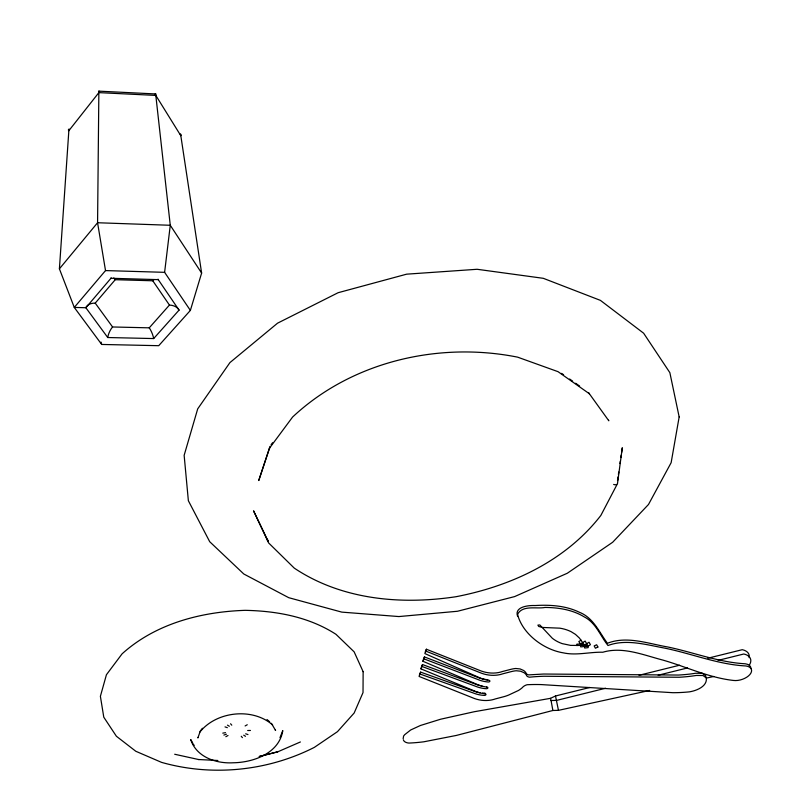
<?xml version="1.0" encoding="UTF-8"?>
<svg xmlns="http://www.w3.org/2000/svg" width="811" height="811" viewBox="0 0 811 811"><rect width="100%" height="100%" fill="white"/><g stroke="black" fill="none" stroke-linecap="round" stroke-linejoin="round"><path stroke-width="1.22" d="M179.778 133.774A2.048 1.227 6.5 0 1 180.823 135.721L201.625 273.064L190.372 310.41L158.733 345.689L101.699 344.452L74.277 307.43L59.406 268.836L68.844 130.713A2.088 1.247 4.3 0 1 69.087 129.05M581.152 640.163L578.821 641.552L580.524 643.985L580.737 646.884L588.117 646.154L590.428 644.674L589.06 642.251L584.407 645.11L580.382 645.455L570.599 645.384L562.155 643.61A29.237 20.61 7 0 1 552.352 638.287L539.802 624.926L537.886 625.119L538.707 626.447L542.235 627.44L559.823 628.17A28.872 20.123 7.5 0 1 571.076 631.657L575.486 634.395L579.429 638.075L584.407 645.11L584.68 648.009L588.178 647.634L588.117 646.154L585.126 641.085L580.524 643.985L576.854 644.167L577.047 645.607M190.372 310.41L164.613 272.334L170.269 225.276L155.813 95.414A2.068 0.73 -63 0 0 155.844 93.985A2.068 0.73 -63 0 0 154.779 94.563M617.516 480.538L618.043 476.898M618.398 474.465L618.752 472.043M619.999 463.537L620.354 461.114M620.881 457.465L621.236 455.042M621.591 452.609L622.301 447.753L617.495 483.62L600.86 515.431C565.764 560.807 511.356 586.029 456.076 596.703C400.969 605.067 341.563 599.765 294.251 568.105L268.593 542.904L253.549 510.818L268.066 541.069L267.437 539.944M706.026 677.641L705.661 675.705L702.377 673.323L695.706 673.252A146.953 107.65 17.1 0 1 678.503 675.046L543.623 674.032L528.711 674.884A6.63 3.731 -17 0 1 527.525 674.519L526.917 674.174A6.63 3.731 -17 0 1 526.238 673.525L525.893 672.745A20.924 11.587 -18.4 0 0 523.561 670.454L520.094 668.943L515.755 668.487A22.505 11.131 -28.6 0 0 510.879 669.339L502.364 671.528A27.077 20.944 17.1 0 1 495.673 672.948L493.311 673.079A27.077 20.944 17.1 0 1 479.068 670.16L426.393 649.236L425.532 651L424.883 653.585L478.155 677.094A27.219 20.62 22.7 0 0 487.452 680.105L488.709 680.277A1.419 0.872 -1.4 0 1 489.631 680.591L489.793 680.804A1.399 0.831 -7.8 0 1 489.54 681.656L489.266 681.808A1.419 0.872 -1.4 0 1 488.212 681.97L486.935 681.869A27.077 21.187 15.2 0 1 477.497 679.365L423.585 658.714L424.447 656.93L477.071 677.104A26.976 21.086 15.2 0 0 486.499 679.608L487.776 679.709M480.132 692.766A26.834 21.38 11.2 0 1 473.127 690.83L420.615 672.126L419.743 673.941L419.105 676.445L472.235 697.642A26.773 20.995 17.3 0 0 486.276 700.522L488.607 700.39A26.773 20.995 17.3 0 0 495.207 698.96L503.631 696.75A22.536 11.151 -28.6 0 0 508.71 695.027L518.452 690.475A20.954 11.587 -18.4 0 0 522.396 687.566L522.943 686.958A6.559 3.649 -16.9 0 1 527.14 684.727L527.971 684.687A179.93 144.53 28.3 0 1 541.332 684.585L672.806 692.695A145.909 103.747 23.7 0 0 689.482 691.844C696.335 690.769 707.557 686.43 706.29 677.905L703.005 675.522L696.335 675.451A147.115 107.853 17.2 0 1 679.121 677.256L544.049 676.262A180.295 149.559 20.9 0 0 530.384 677.104L529.532 677.195A6.62 3.72 -17 0 1 526.562 675.533L526.369 675.005A20.944 11.587 -18.4 0 0 524.038 672.714L520.561 671.204L516.222 670.758A22.505 11.121 -28.6 0 0 511.346 671.599L502.81 673.799A27.179 21.045 17.1 0 1 496.119 675.208L493.757 675.34A27.179 21.045 17.1 0 1 479.494 672.42L425.532 651M484.745 693.719L483.488 693.587A26.905 20.863 19.1 0 1 474.192 690.85L421.01 668.893L421.649 666.358L422.521 664.564L475.094 683.997A26.895 21.228 13.2 0 0 482.099 686.025M486.722 687.029L485.465 686.866A27.047 20.741 20.9 0 1 476.158 683.997L422.936 661.269L423.585 658.714M419.966 674.681L420.615 672.126M422.521 664.564L421.01 668.893M424.011 658.674L424.447 656.93M425.734 651.862L426.393 649.236M198.046 737.412L197.874 737.959L200.337 730.975L202.436 728.258M617.637 479.919L618.083 478.754M269.972 446.415L258.75 480.528L269.708 447.713L269.465 448.23L292.578 417.057C351.873 361.463 438.781 341.411 517.631 357.154L558.069 371.691L589.374 393.751L588.948 393.355M279.998 737.625L282.786 730.61C279.268 753.125 253.742 762.472 233.233 762.776C215.959 763.81 196.333 756.977 190.686 739.531L192.623 742.734M422.936 661.269L423.788 659.536M271.067 444.752L272.567 442.745M68.844 130.713L98.851 92.626A2.129 0.547 66.5 0 1 98.719 91.187A2.129 0.547 66.5 0 1 99.581 91.866M199.952 731.988C216.395 711.267 252.667 707.324 272.638 724.973M59.406 268.836L97.573 222.741L98.851 92.626L155.813 95.414L180.823 135.721M201.625 273.064L170.269 225.276L97.573 222.741L105.521 270.58L74.277 307.43L85.854 307.724L110.965 278.274A9.833 2.879 67.7 0 1 111.097 277.808M87.122 305.818A9.813 6.508 3.6 0 1 95.222 303.121L115.243 279.704L152.782 280.778A9.712 3.802 -64.8 0 1 153.948 279.602M95.222 303.121L112.567 326.975L149.254 327.837L169.438 305.068L152.782 280.778M86.595 306.416A9.813 6.508 3.6 0 0 85.854 307.724L107.741 337.528L153.684 338.562L179.049 310.116L158.246 279.633A9.712 3.802 -64.8 0 0 158.023 279.166M225.853 736.712L227.992 735.516M245.115 725.946L247.264 724.75M300.394 741.964L277.595 751.888L259.348 756.511M403.148 738.75L403.594 736.043L404.669 734.705L410.69 729.971L420.453 725.48L440.637 719.215L474.192 711.744L550.476 698.332L555.494 695.99L589.891 687.454M277.808 751.767L259.236 756.44M223.877 735.07L226.411 734.208M639.038 675.279L679.588 665.223M707.851 658.218L742.247 649.692A17.061 9.641 -18 0 1 749.141 657.63M605.594 688.255L556.67 700.38L551.054 700.532L550.476 698.332M658.177 675.218L687.535 667.95M718.11 660.367L743.788 654.001A17.092 9.631 -17.9 0 1 749.283 665.162M649.692 690.445L558.465 710.345L552.889 710.487L456.35 735.435L423.869 741.791A110.549 65.488 -12.2 0 1 408.886 743.069A8.86 5.059 -11.8 0 1 403.361 739.865M706.401 678.087L713.802 676.465M222.761 733.134L225.519 732.657M247.659 730.518L250.447 730.458M110.965 278.274L158.246 279.633M105.521 270.58L164.613 272.334M98.922 91.156L155.56 93.944M482.545 693.07L483.822 693.141A1.409 0.852 -1.4 0 0 484.877 692.979M217.865 760.505L198.736 759.532M198.969 759.613L174.689 754.25M588.117 646.154L580.524 643.985M225.022 726.889L227.333 727.66M245.672 733.803L247.953 734.573M419.743 673.941L473.553 693.081A26.945 21.481 11.2 0 0 482.971 695.321L484.258 695.392A1.409 0.852 -1.3 0 0 485.302 695.24L485.566 695.078A1.389 0.821 -7.7 0 0 485.819 694.246L485.647 694.054M421.649 666.358L475.52 686.248A26.996 21.329 13.2 0 0 484.948 688.62L486.225 688.701A1.409 0.862 -1.4 0 0 487.279 688.549L487.543 688.397A1.389 0.821 -7.8 0 0 487.796 687.556L487.624 687.363A1.409 0.862 -1.4 0 0 486.732 686.998M227.496 725.135L229.31 726.261M243.706 735.192L245.49 736.297M561.597 373.364L563.594 374.773M569.616 379.011L572.617 381.129M575.628 383.248L579.632 386.077M267.012 719.519L269.627 721.79M271.381 723.3L275.578 730.437L275.314 729.93M267.032 539.447L266.576 539.001L268.37 540.765M241.252 736.266L242.428 737.645M230.577 723.767L231.774 725.176M193.018 743.788L193.434 744.305M588.695 392.808L608.808 420.787L608.534 420.23M193.829 744.833L194.194 745.38M517.621 616.37C513.971 606.527 528.904 605.239 535.057 605.543C550.051 604.651 565.683 605.604 579.389 612.275C593.47 617.759 599.207 632.225 607.429 643.265C626.791 635.621 648.192 643.63 667.717 646.975C693.608 652.338 718.627 662.334 745.208 663.773A12.337 6.67 -17.6 0 1 750.915 668.599M101.03 342.09L101.699 344.452M555.494 695.99L558.465 710.345M551.054 700.532L552.889 710.487M169.438 305.068A9.681 6.437 5.5 0 1 179.049 310.116M113.783 277.96A9.833 2.879 67.7 0 1 115.243 279.704M149.254 327.837A9.529 2.737 68.3 0 1 153.684 338.562M107.741 337.528A9.529 3.66 -65.5 0 1 112.567 326.975M484.755 693.699A1.409 0.852 -1.3 0 1 485.657 694.034M616.634 484.451A3.122 2.18 18.3 0 1 613.653 484.431M363.135 671.69L363.024 692.564L354.164 713.001L337.477 731.654L314.333 747.377C267.579 771.149 212.026 776.715 161.551 762.37L135.792 751.26L116.389 736.246L103.778 717.188L100.392 696.304L106.423 674.742L122.096 653.828C155.509 623.629 201.057 611.778 245.186 610.338C276.865 610.967 308.991 616.877 335.977 634.314L354.143 651.851L363.135 671.69M679.162 416.925L671.143 462.675L648.496 504.483L612.68 542.245L567.305 573.245L514.62 596.592L457.505 611.261L398.9 616.563L341.806 612.123L288.736 597.687L243.797 573.995L209.714 541.718L188.365 500.732L184.148 455.326L197.702 408.866L229.929 362.598L277.555 323.173L338.126 292.71L406.646 274.169L477.111 269.282L543.299 278.315L600.414 300.374L643.62 333.199L669.856 372.654L679.162 416.925M517.54 614.353C522.466 633.776 543.573 649.672 563.29 652.845C576.428 655.754 589.709 651.862 602.806 652.237C622.767 646.296 643.488 655.065 662.759 660.053C686.359 666.794 708.895 677.712 733.499 680.449A12.347 6.67 -17.6 0 0 749.871 674.559A12.347 6.67 -17.6 0 0 745.887 665.963C717.836 664.483 691.55 653.514 664.209 648.03C645.941 644.684 626.143 638.774 607.986 645.505C600.333 635.946 596.004 622.858 584.184 616.857C572.475 609.75 558.566 607.53 545.063 607.449C536.385 609.132 522.497 604.783 517.54 614.353M597.889 647.026L595.416 648.222L594.169 645.911L596.663 644.775L597.889 647.026"/></g></svg>
